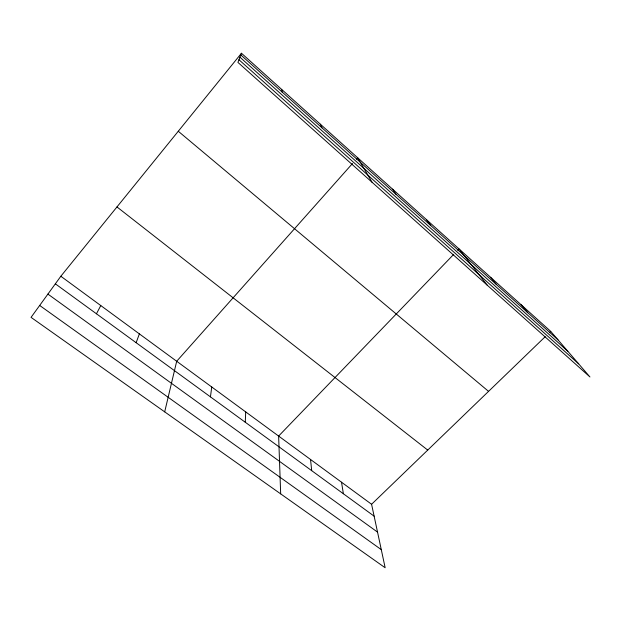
<?xml version="1.0" encoding="UTF-8"?>
<svg xmlns="http://www.w3.org/2000/svg" width="621" height="621" viewBox="0 0 621 621"><rect width="100%" height="100%" fill="white"/><g stroke="black" fill="none" stroke-linecap="round" stroke-linejoin="round"><path stroke-width="0.93" d="M245.272 422.249L245.706 411.909M210.449 396.866L211.745 386.992M164.689 411.855L176.69 361.267L352.518 163.494M136.139 342.707L139.376 333.881M241.453 53.243L237.921 62.395L589.95 376.963L550.718 331.373L241.453 53.243L60.835 276.252L31.05 317.362L385.16 567.757L371.583 504.275L60.835 276.252M96.449 313.784L100.781 305.563M356.361 159.178L357.642 157.734L372.095 182.295M453.695 254.385L278.627 436.066L280.676 493.866M457.669 250.263L458.997 248.889L487.237 285.186M371.583 504.275L545.246 336.66M549.352 332.693L550.718 331.373M39.674 305.454L381.286 549.632M47.91 294.09L377.545 532.127M55.347 283.828L374.129 516.16M116.973 206.94L427.729 450.085M178.274 131.248L488.556 391.37M238.953 59.725L578.671 363.852M240.808 54.912L558.007 339.842M239.931 57.186L567.835 351.261M521.128 304.764L527.772 312.681M490.567 277.284L496.528 284.62M426.355 219.531L430.78 225.555M392.588 189.164L396.159 194.458M320.335 124.184L321.973 127.817M281.631 89.377L282.167 92.071M341.519 482.214L343.39 493.757M310.547 459.486L311.695 470.664"/></g></svg>
